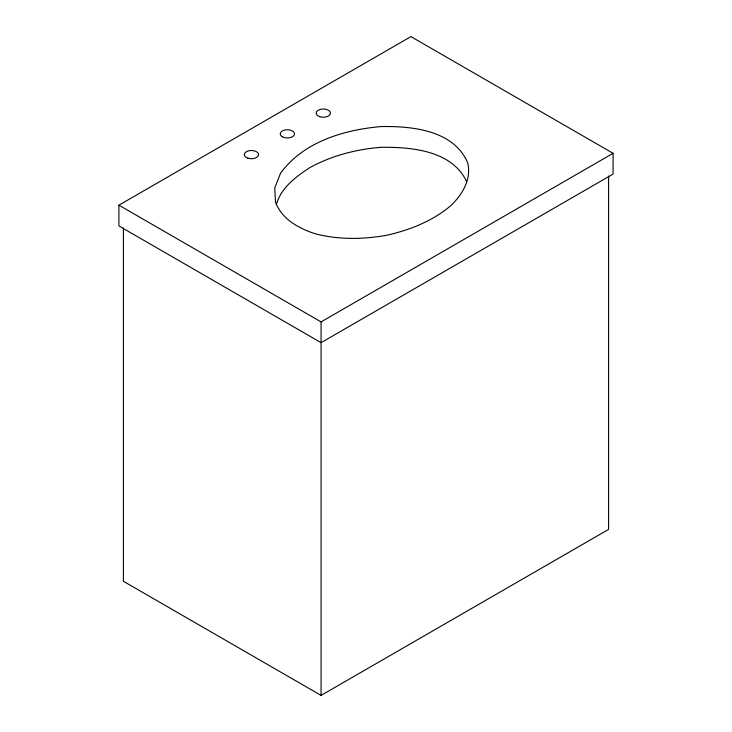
<?xml version="1.0" encoding="UTF-8"?>
<svg xmlns="http://www.w3.org/2000/svg" width="732" height="732" viewBox="0 0 732 732"><rect width="100%" height="100%" fill="white"/><g stroke="black" fill="none" stroke-linecap="round" stroke-linejoin="round"><path stroke-width="1.1" d="M276.376 204.557C280.978 187.657 295.957 176.787 309.846 167.582C331.825 155.623 356.274 149.237 381.143 147.306C411.411 146.949 452.01 150.453 466.613 181.6M118.913 205.189L410.927 36.6L613.087 153.317L613.087 174.07L321.073 342.658L118.913 225.941L118.913 205.189L321.073 321.906L613.087 153.317M123.406 227.917L123.406 581.281L321.073 695.4L608.594 529.401L608.594 176.046M321.073 321.906L321.073 695.4M280.493 173.328L274.729 187.996L275.561 202.288C281.976 219.252 298.583 228.293 314.916 233.691C338.669 239.922 363.465 239.52 387.484 235.1C410.377 229.839 432.639 220.954 450.756 205.701C462.377 194.62 471.683 179.294 467.666 162.705C453.584 130.14 412.18 126.041 381.143 126.554C343.912 129.82 303.423 141.761 280.493 173.328M247.873 158.185A7.146 4.127 0 0 0 258.588 154.617A7.146 4.127 0 0 0 247.873 151.039A7.146 4.127 0 0 0 247.873 158.185M282.332 136.783A7.146 4.127 0 0 0 294.282 134.935A7.146 4.127 0 0 0 285.535 129.875A7.146 4.127 0 0 0 282.332 136.783M319.747 116.69A7.146 4.127 0 0 0 330.471 113.112A7.146 4.127 0 0 0 319.747 109.544A7.146 4.127 0 0 0 319.747 116.69"/></g></svg>
